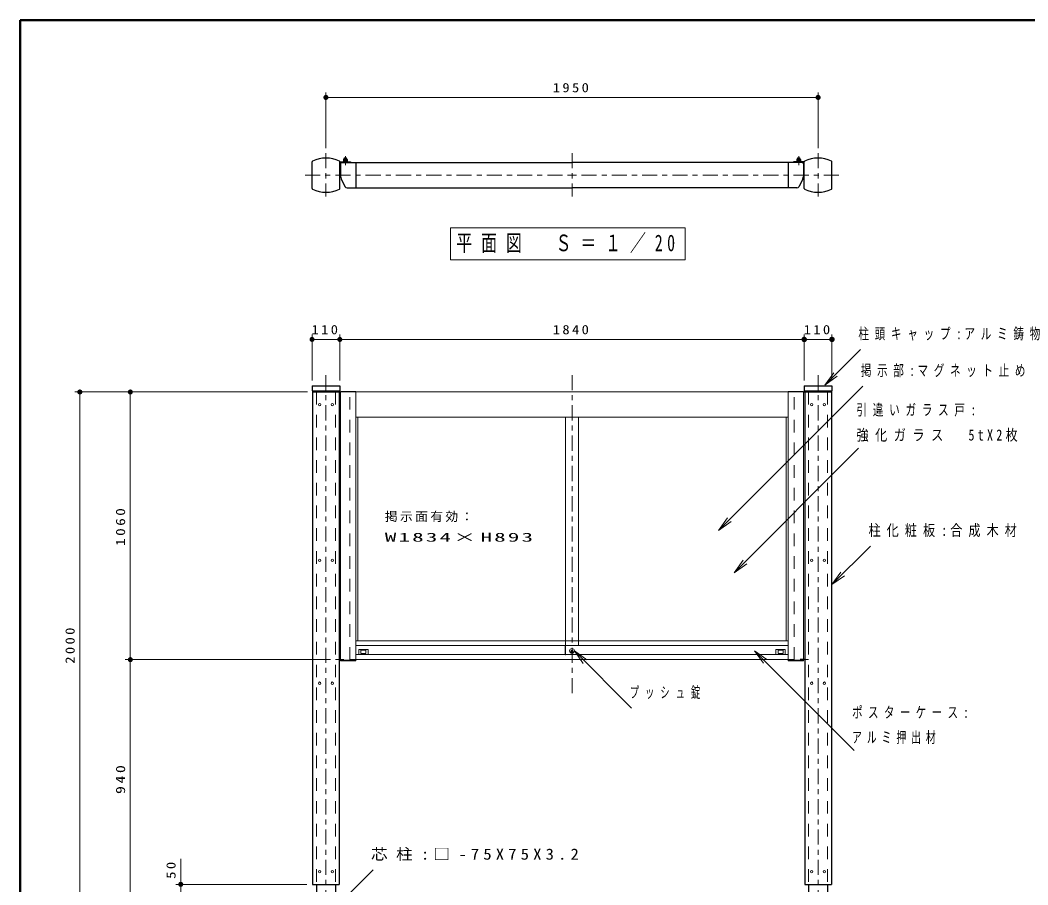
# Model space of a CAD drawing. Units: millimetres on the paper, scale 1:20. Extents: x -365 to 0, y 0 to 257.
# Drawn here: x -365 to -165.4, y 85.8 to 257 of the extents above; entities that cross this region are included whole.
import ezdxf

# ---------------------------------------------------------------- set-up
doc = ezdxf.new("R2010")
doc.units = ezdxf.units.MM
doc.linetypes.add('USER1', pattern=[4.5, 2.5, -2])
doc.linetypes.add('USER2', pattern=[6, 3, -1, 1, -1])
doc.layers.add('LY_1', color=7, linetype='Continuous', lineweight=13)
doc.layers.add('LY_2', color=7, linetype='Continuous', lineweight=13)
doc.styles.add('ＭＳ ゴシック', font='')
doc.styles.get('ＭＳ ゴシック').set_extended_font_data('MS Gothic')

# ---------------------------------------------------------------- blocks, each defined once
blk = doc.blocks.new('open_arrow')
at = {"color": 0, "linetype": 'Continuous', "lineweight": -2}
blk.add_lwpolyline([(7.5, 1.25), (0, 0), (7.5, -1.25)], dxfattribs=at)
blk = doc.blocks.new('filled_dot')
at = {"color": 0, "linetype": 'Continuous', "lineweight": -2, "const_width": 1.25}
blk.add_lwpolyline([(-0.625, 0, 1), (0.625, 0, 1)], format="xyb", close=True, dxfattribs=at)

msp = doc.modelspace()

# ---------------------------------------------------------------- linework, layer by layer
at = {"layer": 'LY_1'}
for p, q in [((-304.43, 231.676), (-304.43, 242.698)), ((-304.43, 241.698), (-206.93, 241.698)), ((-206.93, 231.676), (-206.93, 242.698)), ((-233.241, 215.848), (-279.741, 215.848)), ((-279.741, 215.848), (-279.741, 209.548)), ((-233.241, 209.548), (-233.241, 215.848)), ((-279.741, 209.548), (-233.241, 209.548)), ((-307.18, 185.616), (-307.18, 194.773)), ((-307.18, 193.773), (-301.68, 193.773)), ((-301.68, 185.616), (-301.68, 194.773)), ((-301.68, 193.773), (-209.68, 193.773)), ((-209.68, 185.616), (-209.68, 194.773)), ((-209.68, 193.773), (-204.18, 193.773)), ((-204.18, 185.616), (-204.18, 194.773)), ((-205.606, 184.713), (-198.535, 191.784)), ((-226.642, 155.938), (-198.062, 184.518)), ((-308.055, 183.366), (-354.18, 183.366)), ((-353.18, 83.366), (-353.18, 183.366)), ((-308.055, 183.366), (-344.18, 183.366)), ((-343.18, 130.366), (-343.18, 183.366)), ((-301.555, 183.366), (-301.555, 183.466)), ((-301.555, 183.466), (-298.505, 183.466)), ((-298.505, 183.366), (-301.555, 183.366)), ((-301.53, 183.366), (-301.53, 130.241)), ((-298.53, 183.366), (-212.83, 183.366)), ((-298.53, 183.366), (-298.53, 130.241)), ((-298.505, 183.466), (-298.505, 183.366)), ((-209.805, 183.466), (-212.855, 183.466)), ((-212.855, 183.466), (-212.855, 183.366)), ((-212.855, 183.366), (-209.805, 183.366)), ((-212.83, 183.366), (-212.83, 130.241)), ((-209.83, 183.366), (-209.83, 130.241)), ((-209.805, 183.366), (-209.805, 183.466)), ((-298.53, 178.366), (-212.83, 178.366)), ((-298.08, 178.366), (-298.08, 134.116)), ((-256.98, 178.366), (-256.98, 133.191)), ((-254.38, 178.366), (-254.38, 133.191)), ((-213.28, 178.366), (-213.28, 134.116)), ((-223.545, 147.578), (-198.904, 172.219)), ((-204.18, 145.214), (-196.546, 152.848)), ((-212.83, 134.116), (-298.53, 134.116)), ((-257.04, 133.191), (-298.53, 133.191)), ((-297.93, 132.316), (-297.93, 131.366)), ((-297.88, 132.366), (-296.13, 132.366)), ((-297.495, 131.601), (-297.495, 132.181)), ((-297.445, 132.231), (-296.565, 132.231)), ((-296.515, 132.181), (-296.515, 131.601)), ((-296.08, 132.316), (-296.08, 131.366)), ((-257.04, 131.341), (-257.04, 133.191)), ((-257.015, 133.216), (-256.98, 133.216)), ((-256.98, 131.316), (-256.98, 133.216)), ((-256.98, 133.191), (-256.98, 131.391)), ((-212.83, 133.191), (-256.98, 133.191)), ((-255.775, 132.051), (-255.435, 132.051)), ((-255.775, 131.951), (-255.775, 132.051)), ((-255.775, 131.951), (-255.435, 131.951)), ((-255.205, 132.091), (-243.872, 120.759)), ((-219.53, 132.133), (-199.764, 112.367)), ((-215.28, 132.316), (-215.28, 131.366)), ((-213.48, 132.366), (-215.23, 132.366)), ((-214.845, 132.181), (-214.845, 131.601)), ((-213.915, 132.231), (-214.795, 132.231)), ((-213.865, 131.601), (-213.865, 132.181)), ((-213.43, 132.316), (-213.43, 131.366)), ((-303.555, 130.366), (-344.18, 130.366)), ((-343.18, 83.366), (-343.18, 130.366)), ((-301.555, 130.141), (-301.555, 130.241)), ((-301.555, 130.241), (-298.505, 130.241)), ((-298.505, 130.141), (-301.555, 130.141)), ((-257.04, 131.366), (-298.53, 131.366)), ((-212.83, 130.366), (-298.53, 130.366)), ((-298.505, 130.241), (-298.505, 130.141)), ((-296.565, 131.551), (-297.445, 131.551)), ((-257.015, 131.316), (-256.98, 131.316)), ((-212.83, 131.366), (-256.98, 131.366)), ((-214.795, 131.551), (-213.915, 131.551)), ((-209.805, 130.241), (-212.855, 130.241)), ((-212.855, 130.241), (-212.855, 130.141)), ((-212.855, 130.141), (-209.805, 130.141)), ((-209.805, 130.141), (-209.805, 130.241)), ((-333.18, 83.366), (-333.18, 90.947)), ((-302.148, 81.66), (-295.077, 88.731)), ((-308.18, 85.866), (-334.18, 85.866))]:
    msp.add_line(p, q, dxfattribs=at)
at = {"layer": 'LY_1', "linetype": 'USER2'}
for p, q in [((-304.43, 230.676), (-304.43, 222.047)), ((-300.58, 230.091), (-300.58, 228.284)), ((-255.68, 230.676), (-255.68, 222.047)), ((-210.78, 230.091), (-210.78, 228.284)), ((-206.93, 230.676), (-206.93, 222.047)), ((-308.563, 226.303), (-255.68, 226.303)), ((-202.797, 226.303), (-255.68, 226.303)), ((-304.43, 186.726), (-304.43, 52.229)), ((-255.68, 186.726), (-255.68, 123.559)), ((-206.93, 186.726), (-206.93, 78.392))]:
    msp.add_line(p, q, dxfattribs=at)
at = {"layer": 'LY_1', "color": 4, "lineweight": 25}
for p, q in [((-307.18, 223.688), (-307.18, 228.919)), ((-301.687, 228.963), (-299.555, 228.963)), ((-301.68, 223.688), (-301.68, 228.92)), ((-301.68, 228.803), (-299.555, 228.803)), ((-299.555, 228.963), (-299.555, 228.803)), ((-211.805, 228.963), (-211.805, 228.803)), ((-209.673, 228.963), (-211.805, 228.963)), ((-209.68, 228.803), (-211.805, 228.803)), ((-209.68, 223.688), (-209.68, 228.92)), ((-204.18, 223.688), (-204.18, 228.919)), ((-307.18, 184.616), (-301.68, 184.616)), ((-307.18, 184.616), (-307.18, 183.616)), ((-301.68, 184.616), (-301.68, 183.616)), ((-209.68, 184.616), (-204.18, 184.616)), ((-209.68, 184.616), (-209.68, 183.616)), ((-204.18, 184.616), (-204.18, 183.616)), ((-307.18, 183.616), (-301.68, 183.616)), ((-209.68, 183.616), (-204.18, 183.616)), ((-306.305, 85.866), (-306.305, 60.866)), ((-302.555, 85.866), (-302.555, 60.866)), ((-208.805, 85.866), (-208.805, 83.366)), ((-205.055, 85.866), (-205.055, 83.366))]:
    msp.add_line(p, q, dxfattribs=at)
at = {"layer": 'LY_1', "color": 190, "lineweight": 25}
for p, q in [((-301.53, 228.553), (-301.53, 226.04)), ((-301.28, 228.803), (-255.68, 228.803)), ((-298.53, 228.803), (-298.53, 223.803)), ((-210.08, 228.803), (-255.68, 228.803)), ((-212.83, 228.803), (-212.83, 223.803)), ((-209.83, 228.553), (-209.83, 226.04)), ((-301.425, 225.592), (-300.668, 224.08)), ((-209.936, 225.592), (-210.692, 224.08)), ((-300.221, 223.803), (-255.68, 223.803)), ((-211.139, 223.803), (-255.68, 223.803))]:
    msp.add_line(p, q, dxfattribs=at)
at = {"layer": 'LY_1', "lineweight": 25}
for p, q in [((-301.005, 228.963), (-301.005, 229.023)), ((-301.005, 229.023), (-300.155, 229.023)), ((-300.155, 228.963), (-301.005, 228.963)), ((-300.965, 229.123), (-300.965, 229.023)), ((-300.195, 229.123), (-300.965, 229.123)), ((-300.195, 229.023), (-300.965, 229.023)), ((-300.905, 229.448), (-300.955, 229.419)), ((-300.955, 229.419), (-300.955, 229.152)), ((-300.905, 229.123), (-300.955, 229.152)), ((-300.255, 229.448), (-300.905, 229.448)), ((-300.255, 229.123), (-300.905, 229.123)), ((-300.768, 229.419), (-300.768, 229.152)), ((-300.607, 229.123), (-300.58, 229.023)), ((-300.58, 229.123), (-300.553, 229.023)), ((-300.393, 229.419), (-300.393, 229.152)), ((-300.255, 229.448), (-300.205, 229.419)), ((-300.255, 229.123), (-300.205, 229.152)), ((-300.205, 229.419), (-300.205, 229.152)), ((-300.195, 229.123), (-300.195, 229.023)), ((-300.155, 229.023), (-300.155, 228.963)), ((-211.205, 228.963), (-211.205, 229.023)), ((-211.205, 229.023), (-210.355, 229.023)), ((-210.355, 228.963), (-211.205, 228.963)), ((-211.165, 229.123), (-211.165, 229.023)), ((-210.395, 229.123), (-211.165, 229.123)), ((-210.395, 229.023), (-211.165, 229.023)), ((-211.105, 229.448), (-211.155, 229.419)), ((-211.155, 229.419), (-211.155, 229.152)), ((-211.105, 229.123), (-211.155, 229.152)), ((-210.455, 229.448), (-211.105, 229.448)), ((-210.455, 229.123), (-211.105, 229.123)), ((-210.968, 229.419), (-210.968, 229.152)), ((-210.807, 229.123), (-210.78, 229.023)), ((-210.78, 229.123), (-210.753, 229.023)), ((-210.593, 229.419), (-210.593, 229.152)), ((-210.455, 229.448), (-210.405, 229.419)), ((-210.455, 229.123), (-210.405, 229.152)), ((-210.405, 229.419), (-210.405, 229.152)), ((-210.395, 229.123), (-210.395, 229.023)), ((-210.355, 229.023), (-210.355, 228.963)), ((-301.805, 130.366), (-300.902, 130.366)), ((-209.555, 130.366), (-210.458, 130.366))]:
    msp.add_line(p, q, dxfattribs=at)
at = {"layer": 'LY_1', "color": 40, "lineweight": 25}
for p, q in [((-307.055, 183.616), (-307.055, 85.866)), ((-307.055, 183.366), (-301.53, 183.366)), ((-301.805, 183.616), (-301.805, 85.866)), ((-209.83, 183.366), (-204.305, 183.366)), ((-209.555, 183.616), (-209.555, 85.866)), ((-204.305, 183.616), (-204.305, 85.866)), ((-307.055, 85.866), (-301.805, 85.866)), ((-209.555, 85.866), (-204.305, 85.866))]:
    msp.add_line(p, q, dxfattribs=at)
at = {"layer": 'LY_1', "color": 4, "linetype": 'USER1'}
for p, q in [((-306.305, 183.366), (-306.305, 85.866)), ((-302.555, 183.366), (-302.555, 85.866)), ((-208.805, 183.366), (-208.805, 85.866)), ((-205.055, 183.366), (-205.055, 85.866))]:
    msp.add_line(p, q, dxfattribs=at)
at = {"layer": 'LY_1', "linetype": 'USER1'}
for p, q in [((-299.68, 130.366), (-299.68, 183.366)), ((-211.68, 130.366), (-211.68, 183.366)), ((-301.805, 130.366), (-302.555, 130.366)), ((-298.53, 130.366), (-299.68, 130.366)), ((-212.83, 130.366), (-211.68, 130.366)), ((-209.555, 130.366), (-208.805, 130.366))]:
    msp.add_line(p, q, dxfattribs=at)
at = {"layer": 'LY_1'}
for centre, radius in [((-305.68, 180.866), 0.237), ((-303.18, 180.866), 0.237), ((-208.18, 180.866), 0.237), ((-205.68, 180.866), 0.237), ((-305.68, 150.033), 0.237), ((-303.18, 150.033), 0.237), ((-208.18, 150.033), 0.237), ((-205.68, 150.033), 0.237), ((-255.68, 132.091), 0.475), ((-255.68, 132.001), 0.25), ((-305.68, 125.7), 0.237), ((-303.18, 125.7), 0.237), ((-208.18, 125.7), 0.237), ((-205.68, 125.7), 0.237), ((-305.68, 88.366), 0.237), ((-303.18, 88.366), 0.237), ((-208.18, 88.366), 0.237), ((-205.68, 88.366), 0.237)]:
    msp.add_circle(centre, radius, dxfattribs=at)
at = {"layer": 'LY_1', "color": 4, "lineweight": 25}
for centre, radius, start, end in [((-304.43, 223.678), 6, 63.6122, 116.3878), ((-206.93, 223.678), 6, 63.6122, 116.3878), ((-307.03, 228.919), 0.15, 116.3878, 180), ((-301.83, 228.919), 0.15, 0, 63.6122), ((-209.53, 228.919), 0.15, 116.3878, 180), ((-204.33, 228.919), 0.15, 360, 63.6122), ((-307.03, 223.688), 0.15, 179.99999, 243.61219), ((-301.83, 223.688), 0.15, 296.3878, 0), ((-209.53, 223.688), 0.15, 180, 243.6122), ((-204.33, 223.688), 0.15, 296.38781, 0.00001), ((-304.43, 228.928), 6, 243.6122, 296.3878), ((-206.93, 228.928), 6, 243.6122, 296.3878)]:
    msp.add_arc(centre, radius, start, end, dxfattribs=at)
at = {"layer": 'LY_1', "lineweight": 25}
for centre, radius, start, end in [((-300.58, 229.448), 0.3, 0.00001, 180), ((-210.78, 229.448), 0.3, 0.00001, 180), ((-300.905, 229.109), 0.339, 66.13561, 90.00002), ((-300.905, 229.463), 0.339, 270, 293.86351), ((-300.58, 228.828), 0.621, 72.41244, 107.58754), ((-300.58, 229.744), 0.621, 252.41248, 287.58757), ((-300.255, 229.109), 0.339, 90.00002, 113.86442), ((-300.255, 229.463), 0.339, 246.13559, 270), ((-211.105, 229.109), 0.339, 66.13561, 90.00002), ((-211.105, 229.463), 0.339, 270, 293.86351), ((-210.78, 228.828), 0.621, 72.41244, 107.58754), ((-210.78, 229.744), 0.621, 252.41248, 287.58757), ((-210.455, 229.109), 0.339, 90.00002, 113.86442), ((-210.455, 229.463), 0.339, 246.13559, 270)]:
    msp.add_arc(centre, radius, start, end, dxfattribs=at)
at = {"layer": 'LY_1', "linetype": 'USER1'}
for centre in [(-300.58, 229.448), (-210.78, 229.448)]:
    msp.add_arc(centre, 0.26, 0.00001, 180, dxfattribs=at)
at = {"layer": 'LY_1', "color": 190, "lineweight": 25}
for centre, radius, start, end in [((-301.28, 228.553), 0.25, 90, 180), ((-210.08, 228.553), 0.25, 0, 90), ((-300.53, 226.04), 1, 180, 206.56505), ((-210.83, 226.04), 1, 333.43495, 0), ((-300.221, 224.303), 0.5, 206.56505, 270), ((-211.139, 224.303), 0.5, 270, 333.43495)]:
    msp.add_arc(centre, radius, start, end, dxfattribs=at)
at = {"layer": 'LY_1'}
for centre, radius, start, end in [((-297.88, 132.316), 0.05, 90, 180), ((-297.445, 132.181), 0.05, 90, 180), ((-296.565, 132.181), 0.05, 0, 90), ((-296.13, 132.316), 0.05, 0, 90), ((-257.015, 133.191), 0.025, 90, 180), ((-215.23, 132.316), 0.05, 90, 180), ((-214.795, 132.181), 0.05, 90, 180), ((-213.915, 132.181), 0.05, 0, 90), ((-213.48, 132.316), 0.05, 0, 90), ((-297.445, 131.601), 0.05, 180, 270), ((-296.565, 131.601), 0.05, 270, 0), ((-257.015, 131.341), 0.025, 180, 270), ((-214.795, 131.601), 0.05, 180, 270), ((-213.915, 131.601), 0.05, 270, 0)]:
    msp.add_arc(centre, radius, start, end, dxfattribs=at)
at = {"layer": 'LY_2', "lineweight": 50}
for p, q in [((0, 257), (-365, 257)), ((-365, 257), (-365, 0))]:
    msp.add_line(p, q, dxfattribs=at)

# ---------------------------------------------------------------- block references
at = {"layer": 'LY_1', "xscale": 0.4, "yscale": 0.4}
for p in [(-304.43, 241.698), (-307.18, 193.773)]:
    msp.add_blockref('filled_dot', p, dxfattribs=at)
at = {"layer": 'LY_1'}
for name, p, xscale, yscale, rotation in [('filled_dot', (-206.93, 241.698), 0.4, 0.4, 180), ('filled_dot', (-301.68, 193.773), 0.4, 0.4, 180), ('filled_dot', (-209.68, 193.773), 0.431, 0.431, 180), ('filled_dot', (-204.18, 193.773), 0.431, 0.431, 180), ('open_arrow', (-205.606, 184.713), 0.4, 0.4, 45), ('filled_dot', (-353.18, 183.366), 0.4, 0.4, 270), ('filled_dot', (-343.18, 183.366), 0.4, 0.4, 270), ('open_arrow', (-226.642, 155.938), 0.4, 0.4, 45), ('open_arrow', (-223.545, 147.578), 0.4, 0.4, 45), ('open_arrow', (-204.18, 145.214), 0.4, 0.4, 45), ('open_arrow', (-255.205, 132.091), 0.4, 0.4, 315), ('open_arrow', (-219.53, 132.133), 0.4, 0.4, 315), ('filled_dot', (-343.18, 130.366), 0.4, 0.4, 90), ('filled_dot', (-343.18, 130.366), 0.4, 0.4, 270), ('filled_dot', (-333.18, 85.866), 0.4, 0.4, 270)]:
    msp.add_blockref(name, p, dxfattribs=dict(at, xscale=xscale, yscale=yscale, rotation=rotation))

# ---------------------------------------------------------------- texts
at = {"layer": 'LY_1', "style": 'ＭＳ ゴシック'}
for s, insert, char_height, attachment_point in [('\\T1.33;\\W1.15;1950', (-255.68, 242.698), 1.833, 8), ('\\T1.56;\\W0.7;平面図\u3000Ｓ＝１／20', (-256.491, 212.698), 3.299, 5), ('\\T1.33;\\W1.15;110', (-304.43, 194.773), 1.833, 8), ('\\T1.33;\\W1.15;1840', (-255.68, 194.773), 1.833, 8), ('\\T1.33;\\W1.15;110', (-206.93, 194.773), 1.833, 8), ('\\T1.54;\\W0.7;柱頭キャップ:アルミ鋳物', (-198.959, 194.784), 2.199, 4), ('\\T1.53;\\W0.7;掲示部:マグネット止め', (-198.468, 187.518), 2.199, 4), ('\\T1.54;\\W0.7;引違いガラス戸:', (-199.33, 179.719), 2.199, 4), ('\\T1.54;\\W0.8;強化ガラス\u30005tX2枚', (-199.33, 174.719), 2.199, 4), ('\\T1.19;\\W1.05;掲示面有効：', (-292.754, 158.587), 1.76, 4), ('\\T1.5;\\W0.8;柱化粧板:合成木材\u3000105×30', (-196.944, 155.848), 2.199, 4), ('\\T1.19;\\W1.9;W1834×H893', (-292.754, 154.587), 1.76, 4), ('\\T1.64;\\W0.6;プッシュ錠', (-244.242, 123.759), 2.199, 4), ('\\T1.5;\\W0.7;ポスターケース:', (-200.202, 119.867), 2.199, 4), ('\\T1.5;\\W0.65;アルミ押出材', (-200.202, 114.867), 2.199, 4), ('\\T1.5;\\W1.1;芯柱:□-75X75X3.2', (-295.502, 91.731), 2.199, 4)]:
    msp.add_mtext(s, dxfattribs=dict(at, insert=insert, char_height=char_height, attachment_point=attachment_point))
at = {"layer": 'LY_1', "char_height": 1.833, "attachment_point": 8, "rotation": 90, "style": 'ＭＳ ゴシック'}
for s, insert in [('\\T1.33;\\W1.2;1060', (-344.18, 156.866)), ('\\T1.33;\\W1.15;2000', (-354.18, 133.366)), ('\\T1.33;\\W1.25;940', (-344.18, 106.866)), ('\\T1.34;\\W1.15;50', (-334.18, 88.885))]:
    msp.add_mtext(s, dxfattribs=dict(at, insert=insert))

doc.saveas('drawing.dxf')
